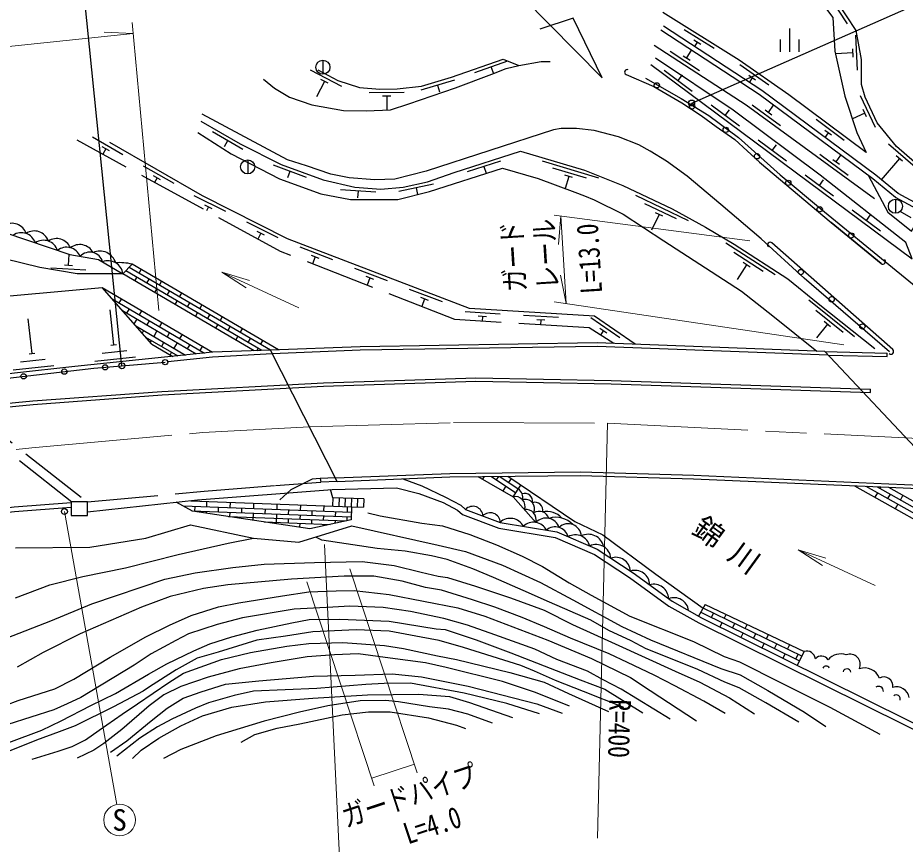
# Model space of a CAD drawing. Units: millimetres at full size, sheet at 1:1000; details may follow other scales. Extents: x 40000 to 680000, y 20000 to 380000.
# Drawn here: x 492123 to 567798, y 259635 to 330112 of the extents above; entities that cross this region are included whole.
import ezdxf
from ezdxf.enums import TextEntityAlignment as Align

# ---------------------------------------------------------------- set-up
doc = ezdxf.new("R2010")
doc.units = ezdxf.units.MM
doc.header["$LTSCALE"] = 1000
doc.linetypes.add('CHAIN', pattern=[18.5, 12, -1.5, 3.5, -1.5])
doc.linetypes.add('DASHED', pattern=[7.5, 6, -1.5])
for name, color, linetype, lineweight in [('M-BGD', 7, 'Continuous', 25), ('M-BMK', 2, 'CHAIN', 13), ('M-BMK-HTXT', 7, 'Continuous', 13), ('M-BMK-SRVR', 3, 'Continuous', 25), ('M-STR-HTXT', 7, 'Continuous', 13), ('M-STR-STR1', 1, 'Continuous', 25), ('M-STR-STRC', 7, 'Continuous', 25)]:
    doc.layers.add(name, color=color, linetype=linetype, lineweight=lineweight)
doc.styles.add('ＭＳ ゴシック', font='')
doc.styles.get('ＭＳ ゴシック').set_extended_font_data('MS Gothic')

msp = doc.modelspace()

# ---------------------------------------------------------------- linework, layer by layer
at = {"layer": 'M-BGD'}
for p, q in [((562882, 329591), (561235, 332098)), ((557961, 327212), (557961, 329204)), ((551495, 327485), (548951, 329074)), ((563722, 325630), (563582, 328627)), ((550361, 327840), (549767, 328211)), ((550064, 328025), (549830, 327651)), ((557161, 327212), (557161, 328257)), ((558761, 327212), (558761, 328257)), ((547744, 327252), (550262, 325621)), ((549166, 326688), (549584, 327334)), ((563352, 327115), (561854, 327045)), ((563369, 326765), (563336, 327464)), ((518142, 326489), (518142, 325289)), ((533891, 326405), (531063, 325405)), ((548872, 326879), (549460, 326498)), ((519748, 324255), (517092, 325650)), ((532477, 325905), (532677, 325339)), ((546118, 326112), (568385, 309560)), ((547234, 325656), (549642, 323866)), ((556155, 324371), (553698, 326092)), ((518280, 324687), (517583, 323359)), ((518590, 324524), (517971, 324850)), ((529364, 324795), (526488, 323942)), ((548438, 324761), (548796, 325243)), ((555041, 324785), (554467, 325187)), ((554754, 324986), (554487, 324605)), ((527926, 324369), (528096, 323794)), ((525080, 323745), (522080, 323708)), ((523933, 323431), (523233, 323422)), ((523583, 323426), (523598, 322236)), ((565270, 320763), (563973, 323468)), ((551247, 322673), (553655, 320883)), ((554741, 322691), (557162, 320920)), ((556128, 322047), (556572, 322653)), ((552451, 321778), (552809, 322260)), ((555846, 322254), (556411, 321841)), ((564351, 321986), (563293, 321479)), ((564502, 321670), (564200, 322301)), ((562598, 319641), (560192, 321433)), ((511311, 318877), (508715, 320381)), ((561215, 320297), (560930, 319914)), ((561496, 320088), (560935, 320506)), ((501080, 318433), (498484, 319936)), ((510013, 319629), (509712, 319109)), ((555260, 319690), (557667, 317901)), ((499935, 318750), (499329, 319101)), ((499632, 318925), (499375, 318482)), ((556464, 318795), (556822, 319277)), ((568639, 317376), (566356, 319322)), ((511729, 317992), (511729, 316792)), ((533299, 317879), (530442, 316964)), ((541666, 316446), (536873, 317870)), ((560511, 318469), (562933, 316698)), ((561617, 318033), (562182, 317619)), ((561899, 317826), (562311, 318390)), ((567303, 318121), (565750, 316298)), ((567570, 317894), (567037, 318348)), ((505448, 315966), (502852, 317469)), ((516743, 316500), (513926, 317533)), ((531871, 317421), (532054, 316850)), ((540622, 316443), (537746, 317298)), ((504303, 316282), (503697, 316633)), ((504000, 316458), (503777, 316072)), ((515334, 317016), (515128, 316453)), ((539434, 316483), (538763, 316683)), ((539099, 316583), (538792, 315549)), ((559273, 316707), (561680, 314918)), ((527560, 315918), (524625, 315293)), ((526092, 315605), (526213, 315042)), ((560476, 315813), (560834, 316294)), ((509858, 313577), (507177, 314923)), ((522643, 315235), (519651, 315452)), ((521147, 315344), (521103, 314745)), ((549326, 312804), (544814, 314959)), ((508696, 313825), (508070, 314139)), ((548294, 312964), (545587, 314257)), ((566956, 314635), (566956, 313435)), ((508383, 313982), (508213, 313643)), ((546812, 313340), (546165, 311986)), ((547127, 313189), (546496, 313491)), ((563285, 313725), (565693, 311935)), ((564489, 312830), (564847, 313311)), ((568290, 313062), (567366, 313597)), ((514327, 311334), (511646, 312680)), ((565754, 309149), (561494, 312662)), ((513165, 311582), (512539, 311896)), ((512852, 311739), (512602, 311240)), ((518992, 309462), (516191, 310538)), ((556693, 308189), (552493, 310902)), ((566728, 301810), (556425, 310909)), ((496449, 309010), (496502, 309932)), ((517811, 309594), (517157, 309845)), ((517484, 309720), (517254, 309120)), ((555690, 308480), (553170, 310107)), ((494934, 308798), (497929, 308624)), ((496100, 309030), (496798, 308990)), ((501084, 308274), (501865, 309098)), ((513680, 301762), (501610, 308829)), ((514350, 301788), (501865, 309098)), ((554267, 309042), (553453, 307782)), ((554561, 308852), (553973, 309232)), ((512293, 301712), (501084, 308274)), ((512929, 301734), (501325, 308529)), ((502473, 308323), (502655, 308635)), ((523659, 307668), (520859, 308744)), ((522478, 307801), (521825, 308052)), ((502097, 307681), (502269, 307976)), ((503132, 307470), (503335, 307818)), ((504198, 307313), (504381, 307625)), ((522151, 307926), (521911, 307301)), ((499330, 307101), (508717, 301582)), ((503558, 302278), (499330, 307101)), ((503823, 306671), (503995, 306965)), ((504858, 306460), (505061, 306808)), ((505924, 306302), (506107, 306614)), ((528326, 305875), (525526, 306951)), ((500167, 306147), (508048, 301513)), ((500958, 306144), (500756, 305800)), ((505548, 305660), (505721, 305955)), ((506584, 305449), (506787, 305797)), ((527145, 306007), (526492, 306258)), ((526819, 306133), (526569, 305483)), ((563482, 302895), (559578, 306018)), ((500307, 302216), (499997, 305200)), ((501049, 305139), (507343, 301440)), ((501618, 305293), (501405, 304930)), ((502683, 305130), (502480, 304786)), ((507650, 305292), (507833, 305603)), ((533254, 304848), (530259, 305029)), ((562514, 303285), (560172, 305159)), ((493340, 301470), (493011, 304452)), ((502267, 304424), (502030, 304021)), ((503342, 304279), (503129, 303917)), ((507274, 304650), (507447, 304944)), ((508310, 304439), (508513, 304786)), ((509376, 304281), (509559, 304593)), ((532088, 304618), (531389, 304660)), ((531738, 304639), (531714, 304234)), ((538245, 304548), (535250, 304728)), ((537079, 304317), (536380, 304360)), ((536729, 304339), (536704, 303919)), ((543458, 302816), (540989, 304521)), ((502190, 303839), (506432, 301345)), ((504407, 304116), (504205, 303773)), ((509000, 303639), (509173, 303934)), ((510036, 303428), (510239, 303776)), ((511102, 303271), (511285, 303582)), ((542341, 303223), (541765, 303620)), ((561155, 303988), (560218, 302817)), ((561429, 303769), (560882, 304207)), ((502854, 303448), (502725, 303228)), ((503028, 302882), (505762, 301275)), ((503991, 303410), (503716, 302941)), ((505067, 303266), (504853, 302903)), ((506131, 303103), (505929, 302759)), ((510726, 302629), (510899, 302923)), ((511762, 302418), (511965, 302765)), ((542053, 303422), (541799, 303053)), ((500063, 302191), (500551, 302242)), ((503513, 302597), (503419, 302436)), ((503558, 302278), (505338, 301231)), ((504578, 302435), (504375, 302090)), ((505715, 302396), (505440, 301928)), ((506791, 302252), (506577, 301890)), ((507855, 302089), (507653, 301745)), ((512828, 302260), (513011, 302572)), ((493096, 301444), (493583, 301497)), ((498691, 300842), (502172, 301204)), ((499325, 301511), (501414, 301728)), ((505237, 301583), (505110, 301366)), ((506302, 301421), (506246, 301326)), ((512511, 301719), (512625, 301913)), ((560933, 301648), (566266, 301515)), ((491732, 300086), (495210, 300469)), ((492362, 300759), (494449, 300989)), ((564833, 298144), (564843, 298444)), ((531899, 290991), (531741, 290756)), ((532508, 290999), (534580, 289601)), ((533116, 291006), (532922, 290719)), ((533216, 291007), (534806, 289935)), ((534202, 290828), (533977, 290494)), ((519363, 290576), (517962, 290521)), ((519001, 289180), (518786, 289873)), ((533751, 290160), (533484, 289763)), ((534355, 289267), (535031, 290269)), ((563481, 290207), (575656, 283328)), ((564445, 290165), (575699, 283807)), ((564584, 290159), (564553, 290104)), ((565409, 290123), (575742, 284285)), ((565705, 290110), (565639, 289993)), ((566373, 290081), (578041, 283488)), ((519001, 289180), (518975, 288481)), ((521622, 289083), (519001, 289180)), ((519525, 289161), (519499, 288462)), ((520049, 289141), (520023, 288442)), ((520573, 289122), (520547, 288423)), ((521098, 289102), (521072, 288403)), ((521622, 289083), (521596, 288384)), ((565424, 289612), (565208, 289231)), ((566509, 289501), (566294, 289120)), ((567595, 289390), (567380, 289009)), ((506215, 288480), (520570, 287944)), ((506871, 288933), (520588, 288421)), ((507214, 288443), (507199, 288052)), ((508231, 288882), (508213, 288405)), ((509213, 288368), (509198, 287977)), ((510230, 288808), (510212, 288331)), ((512228, 288733), (512211, 288256)), ((514227, 288659), (514209, 288182)), ((516226, 288584), (516208, 288107)), ((518224, 288509), (518206, 288033)), ((520223, 288435), (520205, 287958)), ((520588, 288421), (521596, 288384)), ((567165, 288628), (566950, 288247)), ((506969, 288060), (520555, 287554)), ((508199, 288014), (508193, 287857)), ((510099, 287574), (520122, 287200)), ((510197, 287940), (510183, 287561)), ((511211, 288294), (511197, 287903)), ((512196, 287865), (512174, 287265)), ((513210, 288219), (513195, 287828)), ((514195, 287791), (514164, 286969)), ((515208, 288144), (515194, 287754)), ((516193, 287716), (516179, 287347)), ((517207, 288070), (517193, 287679)), ((518192, 287642), (518178, 287272)), ((519206, 287995), (519191, 287604)), ((520190, 287567), (520177, 287212)), ((513132, 287122), (518771, 286912)), ((515180, 287384), (515168, 287046)), ((516167, 287009), (516154, 286673)), ((517179, 287310), (517166, 286972)), ((518165, 286935), (518160, 286782)), ((519177, 287235), (519168, 286997)), ((550737, 280089), (550182, 279094)), ((550373, 279436), (558774, 275266)), ((558979, 275679), (550559, 279770)), ((551288, 278981), (551459, 279333)), ((552358, 278896), (552525, 279240)), ((552007, 278173), (552184, 278537)), ((553080, 278092), (553258, 278459)), ((554157, 278022), (554332, 278381)), ((553799, 277284), (553975, 277648)), ((554871, 277203), (555057, 277585)), ((555956, 277148), (556138, 277523)), ((555590, 276395), (555767, 276758)), ((556663, 276314), (556855, 276711)), ((557755, 276274), (557945, 276665)), ((557382, 275505), (557558, 275869)), ((558454, 275425), (558654, 275837))]:
    msp.add_line(p, q, dxfattribs=at)
at = {"layer": 'M-BGD', "linetype": 'DASHED'}
for p, q in [((481033, 302222), (498022, 288836)), ((480488, 301632), (496730, 288836))]:
    msp.add_line(p, q, dxfattribs=at)
at = {"layer": 'M-BGD'}
for points in [[(564678, 316631), (566315, 313540), (568323, 311922), (570926, 316416), (568598, 317806), (567045, 319128), (565417, 321150), (564367, 323340), (564074, 324411), (564057, 326560), (563612, 329028), (561130, 332804), (558248, 336370)], [(557516, 335570), (561612, 330124), (561807, 327272), (562633, 323413), (563683, 320336), (564457, 318631), (557883, 323527), (553641, 326498), (547123, 330570)], [(573120, 311912), (567190, 315119), (565285, 316679), (555571, 323895), (547176, 329388)], [(573120, 311457), (566966, 314786), (565039, 316363), (555342, 323567), (546957, 329053)], [(546396, 327769), (554235, 322689), (565173, 314688)], [(513085, 324871), (514014, 324109), (515291, 323353), (517185, 322674), (519890, 322209), (521838, 322171), (523896, 322247), (525479, 322784), (529457, 324136), (532540, 325292), (533765, 325789), (534851, 326036), (536756, 326387), (537514, 326387)], [(517697, 325671), (519421, 324766), (521261, 324169), (522998, 324019), (524461, 324037), (526563, 324277), (529118, 325035), (533505, 326587), (534851, 326036)], [(568385, 309560), (567848, 310941), (560553, 316677), (553137, 322245), (546500, 326675)], [(544000, 325267), (546348, 324247), (548745, 322850), (550405, 321784), (551672, 320842), (553276, 319744), (555373, 317795), (561494, 312662), (565754, 309149)], [(545644, 324958), (548698, 323235), (551048, 321765), (553573, 319892), (557129, 316723), (560920, 313576), (566405, 309067), (577894, 299682)], [(566457, 301634), (559187, 307905), (555509, 311253), (552064, 314202), (549190, 316607), (547438, 317885), (546060, 318722), (545090, 319273), (543351, 319972), (541259, 320505), (539762, 320681), (538464, 320658), (537793, 320562), (526938, 317041), (524288, 316356), (522581, 316290), (520386, 316476), (518809, 316775), (516737, 317490), (515117, 317996), (507838, 321884)], [(507724, 321302), (511092, 319350), (514588, 317610), (518178, 316292), (520868, 315665), (523081, 315504), (524987, 315677), (527073, 316121), (529322, 316920), (535002, 318739), (540457, 317118), (543718, 315815), (547922, 313807), (550754, 312257), (553209, 310797), (557777, 307846), (560386, 305756), (565199, 301905)], [(507468, 320315), (510322, 318517), (514430, 316364), (517958, 315110), (520485, 314628), (524518, 314617), (527229, 315297), (533445, 317287), (536509, 316397), (539629, 315239), (540439, 314933), (541276, 314573), (543747, 313362), (547224, 311098), (553834, 306798), (556497, 304684), (560261, 301674)], [(544782, 302266), (541310, 304664), (530642, 305306), (515123, 311270), (507863, 314914), (499973, 319482)], [(477204, 319094), (483788, 314931), (486839, 313505), (491114, 311778), (496550, 309916), (498996, 309512), (501084, 308274)], [(501084, 308274), (497203, 308274), (494002, 308830), (490980, 309555), (488598, 310117), (484693, 311870), (478500, 315173), (475524, 317104)], [(480221, 303171), (484803, 305813), (499330, 307101)], [(513680, 301762), (508717, 301582), (496993, 300364), (491853, 299798), (481455, 298595), (471037, 297280), (466777, 296733), (454205, 294414), (450558, 301014)], [(513829, 301467), (508742, 301175), (504912, 300765)], [(561225, 301337), (566252, 301233), (566266, 301515)], [(454520, 294050), (467792, 296495), (482682, 298376), (498599, 300232), (504689, 300741)], [(454560, 291654), (460041, 292916), (463860, 293630), (468919, 294553), (472829, 295088), (480151, 296194), (486885, 296809), (493406, 297438), (504415, 298255), (518184, 298984), (531189, 299414), (542726, 299192), (564843, 298444)], [(454627, 291361), (460103, 292622), (463914, 293335), (468967, 294256), (472872, 294791), (480188, 295896), (486913, 296510), (493432, 297139), (504435, 297956), (518197, 298684), (531191, 299113), (542718, 298893), (564833, 298144)], [(517895, 290818), (517218, 290761), (515396, 289855), (514483, 289008)], [(519213, 290870), (517895, 290818), (517962, 290521)], [(524958, 290797), (526589, 290202), (528600, 289234), (529898, 288546), (530306, 288181), (533263, 287083), (538100, 286270), (541532, 284792), (544584, 282782), (547919, 280357), (550437, 278952), (571571, 268463)], [(531340, 290984), (534355, 289267), (536304, 287078)], [(533924, 291016), (539635, 287163), (542008, 286022), (546528, 282670), (550559, 279770)], [(498083, 287984), (507457, 288996), (518930, 289884), (524407, 290016), (526315, 289533), (528396, 288776), (529610, 288133), (530043, 287745), (533133, 286597), (537957, 285787), (541293, 284350), (544299, 282371), (547649, 279935), (550204, 278509), (571349, 268015)], [(437553, 278624), (456068, 282736), (463927, 284210), (472318, 285578), (481163, 286883), (491845, 287998), (496670, 288379)], [(520588, 288421), (520546, 287290), (517034, 286542), (507021, 288032), (505639, 288800)], [(521967, 287898), (523021, 287645), (526568, 287018), (528336, 286778), (530660, 286035), (532956, 285174), (535141, 284199), (536865, 283309), (539147, 281918), (541026, 280862), (544308, 279098), (549748, 276919), (552344, 275631), (553655, 275192), (557223, 273386), (561379, 271326), (565628, 269036)], [(491921, 284918), (498266, 284965), (503040, 285724), (506860, 286881), (512226, 285738), (516090, 285382), (520610, 286791), (527974, 285150), (530297, 284585), (533445, 283434), (536705, 281965), (539444, 280479), (543630, 278207), (546072, 277053), (552085, 274626), (553712, 274076), (556085, 272750), (559200, 270900), (561015, 269682)], [(491929, 280650), (494845, 281766), (497679, 282470), (501311, 283208), (505811, 284329), (510066, 285320), (512226, 285738)], [(558730, 270058), (555922, 271698), (553642, 272972), (552403, 273455), (550108, 274532), (547634, 275539), (545709, 276312), (544422, 276972), (542524, 277852), (540986, 278734), (537475, 280281), (535208, 281272), (532681, 282393), (530923, 283130), (528750, 283906), (527391, 284224), (525166, 284628), (522763, 284853), (518054, 285571), (517528, 285830)], [(491234, 277250), (494943, 278690), (498435, 280130), (504654, 282228), (507254, 282771), (510459, 283237), (513148, 283509), (517423, 283672), (521502, 283733), (524207, 283417), (526511, 282840), (527974, 282495), (528757, 282372), (531159, 281638), (534133, 280637), (536999, 279589), (539430, 278361), (543051, 276738), (548167, 274395), (550285, 273445), (552816, 272120), (554931, 270759)], [(552436, 270779), (550617, 271842), (548154, 273132), (546382, 274040), (544125, 275134), (542540, 275873), (539261, 277221), (537051, 278170), (535131, 278966), (532800, 279863), (530886, 280491), (528253, 281298), (526891, 281520), (524897, 282076), (522482, 282484), (519965, 282484), (515478, 282232), (510033, 281757), (507953, 281444), (505123, 280748), (502689, 279858), (497434, 277576), (494300, 275978), (492072, 274744)], [(488985, 270692), (492159, 271884), (495278, 272898), (496907, 273710), (500015, 275586), (503031, 277309), (505071, 278329), (506910, 279148), (509242, 279882), (510968, 280233), (514699, 280822), (516929, 281151), (519285, 281257), (520811, 281261), (523804, 280939), (529643, 279801), (531960, 279093), (537332, 277035), (541046, 275480), (544376, 273847), (546058, 272738), (549985, 270159)], [(550737, 280089), (559178, 276079), (558594, 274903)], [(547761, 270305), (543568, 272851), (542051, 273656), (540702, 274397), (538075, 275395), (536205, 276265), (532805, 277502), (530471, 278324), (528468, 278878), (525606, 279486), (523289, 279829), (520449, 279928), (518977, 279864), (515699, 279687), (511275, 278951), (509118, 278363), (506694, 277573), (505603, 277002), (503508, 275880), (502042, 274909), (497488, 272157), (496327, 271618), (495213, 271100), (491282, 269840)], [(491370, 268319), (494172, 269369), (495824, 270170), (498367, 271477), (500444, 272494), (503275, 274125), (504827, 275008), (507127, 276134), (508513, 276719), (510365, 277327), (512543, 277889), (515485, 278521), (516974, 278798), (519584, 278840), (523802, 278661), (527813, 278000), (528573, 277938), (531212, 277058), (534170, 275955), (537521, 274658), (540073, 273652), (542191, 272872), (545419, 270843)], [(543793, 271288), (540352, 272665), (537988, 273604), (536193, 274403), (535033, 274887), (530138, 276414), (528065, 277022), (526513, 277297), (523799, 277806), (520985, 277910), (517274, 277738), (514950, 277377), (512499, 277024), (509210, 276006), (507421, 275492), (505639, 274510), (503353, 273049), (502825, 272699), (500276, 271343), (497028, 269740), (495646, 269227), (493718, 268508), (490227, 267105), (486336, 265279)], [(493366, 266887), (495556, 267576), (496755, 267967), (497901, 268530), (499069, 269353), (501031, 270716), (502338, 271603), (504997, 273420), (506268, 274216), (509493, 275377), (511974, 275998), (515062, 276532), (516950, 276745), (519855, 276833), (523405, 276597), (525006, 276334), (527908, 275694), (529525, 275396), (534074, 274269), (537011, 273465), (539092, 272483), (542488, 270941)], [(539172, 271417), (536261, 272562), (533466, 273504), (528658, 274702), (526900, 275111), (523874, 275511), (521162, 275864), (519134, 275786), (516813, 275629), (513723, 275101), (510993, 274599), (508352, 273891), (506035, 273096), (504587, 272363), (503328, 271444), (501000, 269434), (499451, 268213), (498598, 267662), (497191, 266983)], [(500027, 267479), (501416, 268447), (503489, 270156), (504876, 271235), (506237, 272094), (507752, 272644), (509826, 273273), (512693, 273564), (517351, 273966), (520888, 274061), (524058, 274181), (526537, 273900), (530519, 273119), (536391, 271601), (538531, 270826)], [(536598, 270753), (533821, 271644), (530201, 272532), (525608, 273367), (523376, 273350), (521817, 273251), (517634, 272908), (512227, 272688), (510583, 272322), (508397, 271682), (507290, 271239), (505259, 270315), (504051, 269638), (502544, 268686), (500560, 267151)], [(501909, 266935), (502648, 267658), (504147, 268694), (506015, 269736), (507889, 270584), (510385, 271317), (513240, 271783), (517273, 272105), (521935, 272387), (526330, 272443), (528947, 272240), (530637, 271727), (534298, 270432)], [(532597, 269974), (530505, 270725), (528865, 271145), (527237, 271367), (524595, 271769), (523488, 271890), (521331, 271874), (518571, 271439), (516157, 270885), (513146, 270143), (509037, 268875), (506020, 267716), (504555, 266936)], [(511167, 268339), (512348, 268982), (514237, 269534), (516180, 269915), (519771, 270674), (522035, 270921), (523886, 270913), (527158, 270428), (529543, 269778), (530311, 269512)]]:
    msp.add_lwpolyline(points, dxfattribs=at)
at = {"layer": 'M-BGD', "linetype": 'DASHED'}
for points in [[(542939, 302337), (540835, 303658), (529392, 304381), (514537, 310181), (497185, 319681)], [(498083, 288836), (508024, 289736), (514098, 290228), (517962, 290521)], [(437466, 279015), (455987, 283128), (463858, 284604), (472257, 285973), (481113, 287280), (491809, 288397), (496670, 288780)]]:
    msp.add_lwpolyline(points, dxfattribs=at)
at = {"layer": 'M-BGD'}
msp.add_lwpolyline([(496670, 287676), (498083, 287676), (498083, 288836), (496670, 288836)], close=True, dxfattribs=at)
for centre, radius in [((518142, 325889), 600), ((546616, 324351), 225), ((549619, 322555), 225), ((552489, 320555), 225), ((511729, 317392), 600), ((555157, 318303), 225), ((557823, 316035), 225), ((566956, 314035), 600), ((560504, 313786), 225), ((563197, 311550), 225), ((558899, 308424), 225), ((561523, 306107), 225), ((564146, 303790), 225), ((499576, 300305), 225), ((504689, 300741), 225), ((492620, 299535), 225), ((496096, 299940), 225)]:
    msp.add_circle(centre, radius, dxfattribs=at)
for centre, radius, start, end in [((544089, 325473), 225, 66.52138, 246.52138), ((491629, 311308), 1278, 18.57279, 121.52038), ((492434, 310533), 1250, 17.96413, 124.22433), ((493543, 310682), 1250, 17.96413, 124.22433), ((494326, 309885), 1250, 17.96413, 124.22433), ((495437, 310011), 1270, 22.74307, 123.76266), ((496294, 309293), 1250, 22.28435, 128.54455), ((497400, 309469), 1301, 28.61098, 127.41869), ((556276, 310740), 225, 47.61523, 227.61523), ((498270, 308990), 1135, 15.55296, 136.70872), ((499114, 308778), 1433, 17.72759, 113.51312), ((499841, 308139), 1250, 6.19621, 112.45641), ((500834, 305142), 4088, 75.39004, 94.97954), ((565897, 309323), 225, 230.4885, 50.4885), ((566579, 301641), 225, 228.55311, 48.55311), ((534299, 289206), 888, 347.0183, 55.19984), ((534539, 288449), 838, 340.73503, 102.65904), ((535332, 288873), 684, 350.58441, 107.4258), ((530931, 287599), 854, 2.16561, 137.09144), ((535400, 288245), 797, 333.40367, 107.20212), ((536223, 288122), 674, 347.44071, 108.64623), ((532410, 287050), 854, 2.16561, 137.09144), ((535458, 287306), 876, 344.96573, 98.42839), ((536585, 287157), 871, 17.46659, 122.82951), ((537244, 286292), 1723, 42.36273, 102.18957), ((534125, 286177), 1250, 27.32935, 133.58955), ((536097, 285846), 1250, 27.32935, 133.58955), ((537165, 286251), 1194, 19.62473, 136.12416), ((538026, 285543), 1972, 43.10622, 108.03034), ((539064, 285853), 1113, 3.50038, 134.10315), ((537958, 285562), 1139, 15.01301, 131.16703), ((540779, 284747), 1320, 12.1687, 117.25942), ((539680, 284773), 1250, 13.57648, 119.83668), ((541444, 283943), 1250, 3.90563, 116.0577), ((543114, 282852), 1250, 3.50226, 109.76247), ((544753, 281741), 1250, 0.39481, 108.25919), ((546371, 280555), 1250, 0.8479, 107.10811), ((548080, 279411), 1250, 7.56375, 111.55784), ((559383, 275341), 766, 8.88871, 105.5169), ((560642, 275021), 667, 31.44958, 138.95961), ((562292, 274445), 1422, 70.56121, 139.46268), ((563085, 274966), 880, 335.52405, 111.27906), ((561046, 274539), 292, 23.21651, 154.80991), ((562823, 274237), 352, 11.1364, 161.14022), ((564310, 273284), 1384, 22.16182, 107.83822), ((565967, 273131), 772, 350.5694, 119.11031), ((565521, 272683), 418, 357.39387, 123.85897), ((567073, 272006), 1056, 7.08204, 109.02838), ((567030, 272028), 340, 341.60616, 127.93141)]:
    msp.add_arc(centre, radius, start, end, dxfattribs=at)
at = {"layer": 'M-BMK'}
msp.add_lwpolyline([(381083, 271722), (392813, 273750), (414571, 278468), (435782, 283407), (450819, 286687), (459757, 288506), (467624, 289863), (478587, 291670), (493316, 293449), (507908, 294739), (517001, 295224), (529292, 295593), (542398, 295530), (577948, 293782)], dxfattribs=at)
at = {"layer": 'M-BMK-HTXT'}
for p, q in [((509532, 308418), (511881, 307702)), ((509532, 308418), (511592, 307082)), ((509532, 308418), (516092, 305366)), ((558676, 284745), (561025, 284029)), ((558676, 284745), (560736, 283409)), ((558676, 284745), (565236, 281693))]:
    msp.add_line(p, q, dxfattribs=at)
at = {"layer": 'M-BMK-SRVR'}
for p, q in [((518787, 348508), (541967, 324979)), ((539484, 330073), (536629, 329150)), ((541967, 324979), (539484, 330073))]:
    msp.add_line(p, q, dxfattribs=at)
at = {"layer": 'M-STR-HTXT'}
for p, q in [((504163, 305158), (501868, 329711)), ((501955, 328783), (499502, 328869)), ((554554, 311077), (537853, 313287)), ((538426, 313211), (538238, 310764)), ((538426, 313211), (538895, 305744)), ((538895, 305744), (538402, 308149)), ((562561, 302231), (537861, 305898)), ((541563, 260149), (542398, 295530)), ((496101, 288005), (500565, 263038)), ((519638, 256572), (518275, 285195)), ((526190, 265729), (520428, 283126)), ((522527, 264630), (516765, 282026)), ((522317, 265264), (525947, 266466))]:
    msp.add_line(p, q, dxfattribs=at)
msp.add_lwpolyline([(450856, 322682), (458091, 324006), (467638, 325214), (477715, 326241), (501955, 328783)], dxfattribs=at)
msp.add_circle((500803, 261709), 1350, dxfattribs=at)
at = {"layer": 'M-STR-STR1'}
for p, q in [((519363, 290576), (513680, 301762)), ((572042, 289826), (560933, 301648))]:
    msp.add_line(p, q, dxfattribs=at)
for points in [[(560933, 301648), (541531, 302391), (521318, 302060), (513680, 301762)], [(561225, 301337), (541528, 302090), (521327, 301760), (513829, 301467)], [(519213, 290870), (528969, 291255), (540112, 291392), (549758, 291106), (566386, 290381), (571747, 290139)], [(519363, 290576), (528977, 290955), (540110, 291092), (549747, 290806), (566373, 290081), (572042, 289826)]]:
    msp.add_lwpolyline(points, dxfattribs=at)
at = {"layer": 'M-STR-STRC'}
for p, q in [((501004, 300439), (497608, 333785)), ((549587, 322842), (572623, 333002))]:
    msp.add_line(p, q, dxfattribs=at)
for centre in [(549587, 322842), (501004, 300439), (496101, 288005)]:
    msp.add_circle(centre, 250, dxfattribs=at)

# ---------------------------------------------------------------- texts
at = {"layer": 'M-BMK-HTXT', "style": 'ＭＳ ゴシック'}
msp.add_text('錦 川', height=1833, rotation=323.958, dxfattribs=at).set_placement((552574, 285159), align=Align.MIDDLE_CENTER)
at = {"layer": 'M-STR-HTXT', "style": 'ＭＳ ゴシック', "width": 0.8}
for s, rotation, p in [('レール', 93.595, (538605, 310057)), ('ガード', 93.595, (535845, 309827)), ('L=13.0', 93.595, (542318, 309663)), ('R=400', 268.647, (541972, 269531)), ('ガードパイプ', 18.326, (525981, 262414)), ('L=4.0', 18.326, (527932, 259872))]:
    msp.add_text(s, height=1833, rotation=rotation, dxfattribs=at).set_placement(p, align=Align.BOTTOM_CENTER)
at = {"layer": 'M-STR-HTXT', "style": 'ＭＳ ゴシック'}
msp.add_text('S', height=1833, dxfattribs=at).set_placement((500803, 261709), align=Align.MIDDLE_CENTER)

doc.saveas('drawing.dxf')
